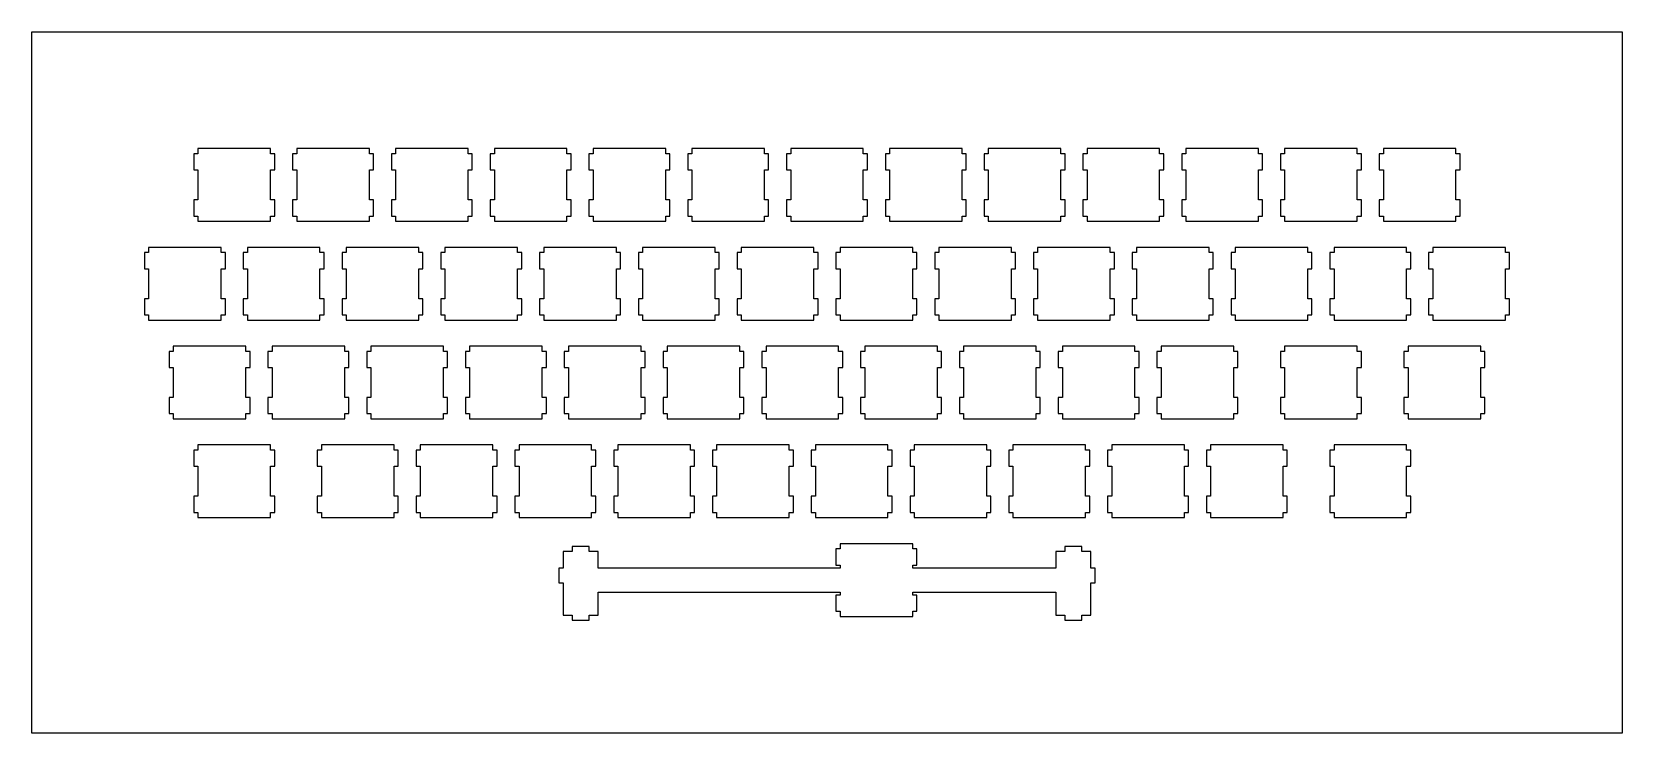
# Model space of a CAD drawing. Extents: x 0 to 307, y 0 to 135.
import ezdxf

# ---------------------------------------------------------------- set-up
doc = ezdxf.new("R2010")
doc.units = 0
doc.layers.get('0').update_dxf_attribs({"linetype": 'CONTINUOUS'})

msp = doc.modelspace()

# ---------------------------------------------------------------- linework, layer by layer
at = {"color": 0}
for p, q in [((0.0951, 135.371), (306.795, 135.371)), ((0.0951, 0.1226), (0.0951, 135.371)), ((306.795, 135.371), (306.795, 0.1226)), ((32.1441, 111.847), (31.3449, 111.847)), ((31.3449, 111.847), (31.3449, 108.747)), ((32.1441, 112.848), (32.1441, 111.847)), ((46.1451, 112.848), (32.1441, 112.848)), ((46.1451, 111.847), (46.1451, 112.848)), ((46.9427, 111.847), (46.1451, 111.847)), ((46.9427, 108.747), (46.9427, 111.847)), ((51.1941, 111.847), (50.395, 111.847)), ((50.395, 111.847), (50.395, 108.747)), ((51.1941, 112.848), (51.1941, 111.847)), ((65.1951, 112.848), (51.1941, 112.848)), ((65.1951, 111.847), (65.1951, 112.848)), ((65.9927, 111.847), (65.1951, 111.847)), ((65.9927, 108.747), (65.9927, 111.847)), ((70.2441, 111.847), (69.445, 111.847)), ((69.445, 111.847), (69.445, 108.747)), ((70.2441, 112.848), (70.2441, 111.847)), ((84.2437, 112.848), (70.2441, 112.848)), ((84.2437, 111.847), (84.2437, 112.848)), ((85.0427, 111.847), (84.2437, 111.847)), ((85.0427, 108.747), (85.0427, 111.847)), ((89.2941, 111.847), (88.4936, 111.847)), ((88.4936, 111.847), (88.4936, 108.747)), ((89.2941, 112.848), (89.2941, 111.847)), ((103.294, 112.848), (89.2941, 112.848)), ((103.294, 111.847), (103.294, 112.848)), ((104.093, 111.847), (103.294, 111.847)), ((104.093, 108.747), (104.093, 111.847)), ((108.344, 111.847), (107.544, 111.847)), ((107.544, 111.847), (107.544, 108.747)), ((108.344, 112.848), (108.344, 111.847)), ((122.344, 112.848), (108.344, 112.848)), ((122.344, 111.847), (122.344, 112.848)), ((123.143, 111.847), (122.344, 111.847)), ((123.143, 108.747), (123.143, 111.847)), ((127.394, 111.847), (126.594, 111.847)), ((126.594, 111.847), (126.594, 108.747)), ((127.394, 112.848), (127.394, 111.847)), ((141.394, 112.848), (127.394, 112.848)), ((141.394, 111.847), (141.394, 112.848)), ((142.194, 111.847), (141.394, 111.847)), ((142.194, 108.747), (142.194, 111.847)), ((146.444, 111.847), (145.644, 111.847)), ((145.644, 111.847), (145.644, 108.747)), ((146.444, 112.848), (146.444, 111.847)), ((160.445, 112.848), (146.444, 112.848)), ((160.445, 111.847), (160.445, 112.848)), ((161.244, 111.847), (160.445, 111.847)), ((161.244, 108.747), (161.244, 111.847)), ((165.494, 111.847), (164.695, 111.847)), ((164.695, 111.847), (164.695, 108.747)), ((165.494, 112.848), (165.494, 111.847)), ((179.495, 112.848), (165.494, 112.848)), ((179.495, 111.847), (179.495, 112.848)), ((180.294, 111.847), (179.495, 111.847)), ((180.294, 108.747), (180.294, 111.847)), ((184.544, 111.847), (183.745, 111.847)), ((183.745, 111.847), (183.745, 108.747)), ((184.544, 112.848), (184.544, 111.847)), ((198.545, 112.848), (184.544, 112.848)), ((198.545, 111.847), (198.545, 112.848)), ((199.344, 111.847), (198.545, 111.847)), ((199.344, 108.747), (199.344, 111.847)), ((203.594, 111.847), (202.795, 111.847)), ((202.795, 111.847), (202.795, 108.747)), ((203.594, 112.848), (203.594, 111.847)), ((217.595, 112.848), (203.594, 112.848)), ((217.595, 111.847), (217.595, 112.848)), ((218.394, 111.847), (217.595, 111.847)), ((218.394, 108.747), (218.394, 111.847)), ((222.644, 111.847), (221.845, 111.847)), ((221.845, 111.847), (221.845, 108.747)), ((222.644, 112.848), (222.644, 111.847)), ((236.645, 112.848), (222.644, 112.848)), ((236.645, 111.847), (236.645, 112.848)), ((237.444, 111.847), (236.645, 111.847)), ((237.444, 108.747), (237.444, 111.847)), ((241.694, 111.847), (240.895, 111.847)), ((240.895, 111.847), (240.895, 108.747)), ((241.694, 112.848), (241.694, 111.847)), ((255.695, 112.848), (241.694, 112.848)), ((255.695, 111.847), (255.695, 112.848)), ((256.493, 111.847), (255.695, 111.847)), ((256.493, 108.747), (256.493, 111.847)), ((260.744, 111.847), (259.945, 111.847)), ((259.945, 111.847), (259.945, 108.747)), ((260.744, 112.848), (260.744, 111.847)), ((274.745, 112.848), (260.744, 112.848)), ((274.745, 111.847), (274.745, 112.848)), ((275.544, 111.847), (274.745, 111.847)), ((275.544, 108.747), (275.544, 111.847)), ((31.3449, 108.747), (32.1441, 108.747)), ((32.1441, 108.747), (32.1441, 102.948)), ((46.1451, 102.948), (46.1451, 108.747)), ((46.1451, 108.747), (46.9427, 108.747)), ((50.395, 108.747), (51.1941, 108.747)), ((51.1941, 108.747), (51.1941, 102.948)), ((65.1951, 102.948), (65.1951, 108.747)), ((65.1951, 108.747), (65.9927, 108.747)), ((69.445, 108.747), (70.2441, 108.747)), ((70.2441, 108.747), (70.2441, 102.948)), ((84.2437, 102.948), (84.2437, 108.747)), ((84.2437, 108.747), (85.0427, 108.747)), ((88.4936, 108.747), (89.2941, 108.747)), ((89.2941, 108.747), (89.2941, 102.948)), ((103.294, 102.948), (103.294, 108.747)), ((103.294, 108.747), (104.093, 108.747)), ((107.544, 108.747), (108.344, 108.747)), ((108.344, 108.747), (108.344, 102.948)), ((122.344, 102.948), (122.344, 108.747)), ((122.344, 108.747), (123.143, 108.747)), ((126.594, 108.747), (127.394, 108.747)), ((127.394, 108.747), (127.394, 102.948)), ((141.394, 102.948), (141.394, 108.747)), ((141.394, 108.747), (142.194, 108.747)), ((145.644, 108.747), (146.444, 108.747)), ((146.444, 108.747), (146.444, 102.948)), ((160.445, 102.948), (160.445, 108.747)), ((160.445, 108.747), (161.244, 108.747)), ((164.695, 108.747), (165.494, 108.747)), ((165.494, 108.747), (165.494, 102.948)), ((179.495, 102.948), (179.495, 108.747)), ((179.495, 108.747), (180.294, 108.747)), ((183.745, 108.747), (184.544, 108.747)), ((184.544, 108.747), (184.544, 102.948)), ((198.545, 102.948), (198.545, 108.747)), ((198.545, 108.747), (199.344, 108.747)), ((202.795, 108.747), (203.594, 108.747)), ((203.594, 108.747), (203.594, 102.948)), ((217.595, 102.948), (217.595, 108.747)), ((217.595, 108.747), (218.394, 108.747)), ((221.845, 108.747), (222.644, 108.747)), ((222.644, 108.747), (222.644, 102.948)), ((236.645, 102.948), (236.645, 108.747)), ((236.645, 108.747), (237.444, 108.747)), ((240.895, 108.747), (241.694, 108.747)), ((241.694, 108.747), (241.694, 102.948)), ((255.695, 102.948), (255.695, 108.747)), ((255.695, 108.747), (256.493, 108.747)), ((259.945, 108.747), (260.744, 108.747)), ((260.744, 108.747), (260.744, 102.948)), ((274.745, 102.948), (274.745, 108.747)), ((274.745, 108.747), (275.544, 108.747)), ((32.1441, 102.948), (31.3449, 102.948)), ((31.3449, 102.948), (31.3449, 99.847)), ((46.9427, 102.948), (46.1451, 102.948)), ((46.9427, 99.847), (46.9427, 102.948)), ((51.1941, 102.948), (50.395, 102.948)), ((50.395, 102.948), (50.395, 99.847)), ((65.9927, 102.948), (65.1951, 102.948)), ((65.9927, 99.847), (65.9927, 102.948)), ((70.2441, 102.948), (69.445, 102.948)), ((69.445, 102.948), (69.445, 99.847)), ((85.0427, 102.948), (84.2437, 102.948)), ((85.0427, 99.847), (85.0427, 102.948)), ((89.2941, 102.948), (88.4936, 102.948)), ((88.4936, 102.948), (88.4936, 99.847)), ((104.093, 102.948), (103.294, 102.948)), ((104.093, 99.847), (104.093, 102.948)), ((108.344, 102.948), (107.544, 102.948)), ((107.544, 102.948), (107.544, 99.847)), ((123.143, 102.948), (122.344, 102.948)), ((123.143, 99.847), (123.143, 102.948)), ((127.394, 102.948), (126.594, 102.948)), ((126.594, 102.948), (126.594, 99.847)), ((142.194, 102.948), (141.394, 102.948)), ((142.194, 99.847), (142.194, 102.948)), ((146.444, 102.948), (145.644, 102.948)), ((145.644, 102.948), (145.644, 99.847)), ((161.244, 102.948), (160.445, 102.948)), ((161.244, 99.847), (161.244, 102.948)), ((165.494, 102.948), (164.695, 102.948)), ((164.695, 102.948), (164.695, 99.847)), ((180.294, 102.948), (179.495, 102.948)), ((180.294, 99.847), (180.294, 102.948)), ((184.544, 102.948), (183.745, 102.948)), ((183.745, 102.948), (183.745, 99.847)), ((199.344, 102.948), (198.545, 102.948)), ((199.344, 99.847), (199.344, 102.948)), ((203.594, 102.948), (202.795, 102.948)), ((202.795, 102.948), (202.795, 99.847)), ((218.394, 102.948), (217.595, 102.948)), ((218.394, 99.847), (218.394, 102.948)), ((222.644, 102.948), (221.845, 102.948)), ((221.845, 102.948), (221.845, 99.847)), ((237.444, 102.948), (236.645, 102.948)), ((237.444, 99.847), (237.444, 102.948)), ((241.694, 102.948), (240.895, 102.948)), ((240.895, 102.948), (240.895, 99.847)), ((256.493, 102.948), (255.695, 102.948)), ((256.493, 99.847), (256.493, 102.948)), ((260.744, 102.948), (259.945, 102.948)), ((259.945, 102.948), (259.945, 99.847)), ((275.544, 102.948), (274.745, 102.948)), ((275.544, 99.847), (275.544, 102.948)), ((31.3449, 99.847), (32.1441, 99.847)), ((32.1441, 99.847), (32.1441, 98.8466)), ((32.1441, 98.8466), (46.1451, 98.8466)), ((46.1451, 98.8466), (46.1451, 99.847)), ((46.1451, 99.847), (46.9427, 99.847)), ((50.395, 99.847), (51.1941, 99.847)), ((51.1941, 99.847), (51.1941, 98.8466)), ((51.1941, 98.8466), (65.1951, 98.8466)), ((65.1951, 98.8466), (65.1951, 99.847)), ((65.1951, 99.847), (65.9927, 99.847)), ((69.445, 99.847), (70.2441, 99.847)), ((70.2441, 99.847), (70.2441, 98.8466)), ((70.2441, 98.8466), (84.2437, 98.8466)), ((84.2437, 98.8466), (84.2437, 99.847)), ((84.2437, 99.847), (85.0427, 99.847)), ((88.4936, 99.847), (89.2941, 99.847)), ((89.2941, 99.847), (89.2941, 98.8466)), ((89.2941, 98.8466), (103.294, 98.8466)), ((103.294, 98.8466), (103.294, 99.847)), ((103.294, 99.847), (104.093, 99.847)), ((107.544, 99.847), (108.344, 99.847)), ((108.344, 99.847), (108.344, 98.8466)), ((108.344, 98.8466), (122.344, 98.8466)), ((122.344, 98.8466), (122.344, 99.847)), ((122.344, 99.847), (123.143, 99.847)), ((126.594, 99.847), (127.394, 99.847)), ((127.394, 99.847), (127.394, 98.8466)), ((127.394, 98.8466), (141.394, 98.8466)), ((141.394, 98.8466), (141.394, 99.847)), ((141.394, 99.847), (142.194, 99.847)), ((145.644, 99.847), (146.444, 99.847)), ((146.444, 99.847), (146.444, 98.8466)), ((146.444, 98.8466), (160.445, 98.8466)), ((160.445, 98.8466), (160.445, 99.847)), ((160.445, 99.847), (161.244, 99.847)), ((164.695, 99.847), (165.494, 99.847)), ((165.494, 99.847), (165.494, 98.8466)), ((165.494, 98.8466), (179.495, 98.8466)), ((179.495, 98.8466), (179.495, 99.847)), ((179.495, 99.847), (180.294, 99.847)), ((183.745, 99.847), (184.544, 99.847)), ((184.544, 99.847), (184.544, 98.8466)), ((184.544, 98.8466), (198.545, 98.8466)), ((198.545, 98.8466), (198.545, 99.847)), ((198.545, 99.847), (199.344, 99.847)), ((202.795, 99.847), (203.594, 99.847)), ((203.594, 99.847), (203.594, 98.8466)), ((203.594, 98.8466), (217.595, 98.8466)), ((217.595, 98.8466), (217.595, 99.847)), ((217.595, 99.847), (218.394, 99.847)), ((221.845, 99.847), (222.644, 99.847)), ((222.644, 99.847), (222.644, 98.8466)), ((222.644, 98.8466), (236.645, 98.8466)), ((236.645, 98.8466), (236.645, 99.847)), ((236.645, 99.847), (237.444, 99.847)), ((240.895, 99.847), (241.694, 99.847)), ((241.694, 99.847), (241.694, 98.8466)), ((241.694, 98.8466), (255.695, 98.8466)), ((255.695, 98.8466), (255.695, 99.847)), ((255.695, 99.847), (256.493, 99.847)), ((259.945, 99.847), (260.744, 99.847)), ((260.744, 99.847), (260.744, 98.8466)), ((260.744, 98.8466), (274.745, 98.8466)), ((274.745, 98.8466), (274.745, 99.847)), ((274.745, 99.847), (275.544, 99.847)), ((22.6191, 92.7971), (21.8185, 92.7971)), ((21.8185, 92.7971), (21.8185, 89.6966)), ((22.6191, 93.7976), (22.6191, 92.7971)), ((36.6201, 93.7976), (22.6191, 93.7976)), ((36.6201, 92.7971), (36.6201, 93.7976)), ((37.4177, 92.7971), (36.6201, 92.7971)), ((37.4177, 89.6966), (37.4177, 92.7971)), ((41.6691, 92.7971), (40.87, 92.7971)), ((40.87, 92.7971), (40.87, 89.6966)), ((41.6691, 93.7976), (41.6691, 92.7971)), ((55.6701, 93.7976), (41.6691, 93.7976)), ((55.6701, 92.7971), (55.6701, 93.7976)), ((56.4691, 92.7971), (55.6701, 92.7971)), ((56.4691, 89.6966), (56.4691, 92.7971)), ((60.7191, 92.7971), (59.92, 92.7971)), ((59.92, 92.7971), (59.92, 89.6966)), ((60.7191, 93.7976), (60.7191, 92.7971)), ((74.7201, 93.7976), (60.7191, 93.7976)), ((74.7201, 92.7971), (74.7201, 93.7976)), ((75.5191, 92.7971), (74.7201, 92.7971)), ((75.5191, 89.6966), (75.5191, 92.7971)), ((79.7691, 92.7971), (78.97, 92.7971)), ((78.97, 92.7971), (78.97, 89.6966)), ((79.7691, 93.7976), (79.7691, 92.7971)), ((93.7701, 93.7976), (79.7691, 93.7976)), ((93.7701, 92.7971), (93.7701, 93.7976)), ((94.5691, 92.7971), (93.7701, 92.7971)), ((94.5691, 89.6966), (94.5691, 92.7971)), ((98.8191, 92.7971), (98.02, 92.7971)), ((98.02, 92.7971), (98.02, 89.6966)), ((98.8191, 93.7976), (98.8191, 92.7971)), ((112.82, 93.7976), (98.8191, 93.7976)), ((112.82, 92.7971), (112.82, 93.7976)), ((113.618, 92.7971), (112.82, 92.7971)), ((113.618, 89.6966), (113.618, 92.7971)), ((117.869, 92.7971), (117.07, 92.7971)), ((117.07, 92.7971), (117.07, 89.6966)), ((117.869, 93.7976), (117.869, 92.7971)), ((131.87, 93.7976), (117.869, 93.7976)), ((131.87, 92.7971), (131.87, 93.7976)), ((132.669, 92.7971), (131.87, 92.7971)), ((132.669, 89.6966), (132.669, 92.7971)), ((136.919, 92.7971), (136.12, 92.7971)), ((136.12, 92.7971), (136.12, 89.6966)), ((136.919, 93.7976), (136.919, 92.7971)), ((150.92, 93.7976), (136.919, 93.7976)), ((150.92, 92.7971), (150.92, 93.7976)), ((151.719, 92.7971), (150.92, 92.7971)), ((151.719, 89.6966), (151.719, 92.7971)), ((155.969, 92.7971), (155.17, 92.7971)), ((155.17, 92.7971), (155.17, 89.6966)), ((155.969, 93.7976), (155.969, 92.7971)), ((169.97, 93.7976), (155.969, 93.7976)), ((169.97, 92.7971), (169.97, 93.7976)), ((170.769, 92.7971), (169.97, 92.7971)), ((170.769, 89.6966), (170.769, 92.7971)), ((175.019, 92.7971), (174.22, 92.7971)), ((174.22, 92.7971), (174.22, 89.6966)), ((175.019, 93.7976), (175.019, 92.7971)), ((189.02, 93.7976), (175.019, 93.7976)), ((189.02, 92.7971), (189.02, 93.7976)), ((189.819, 92.7971), (189.02, 92.7971)), ((189.819, 89.6966), (189.819, 92.7971)), ((194.069, 92.7971), (193.27, 92.7971)), ((193.27, 92.7971), (193.27, 89.6966)), ((194.069, 93.7976), (194.069, 92.7971)), ((208.07, 93.7976), (194.069, 93.7976)), ((208.07, 92.7971), (208.07, 93.7976)), ((208.869, 92.7971), (208.07, 92.7971)), ((208.869, 89.6966), (208.869, 92.7971)), ((213.119, 92.7971), (212.32, 92.7971)), ((212.32, 92.7971), (212.32, 89.6966)), ((213.119, 93.7976), (213.119, 92.7971)), ((227.12, 93.7976), (213.119, 93.7976)), ((227.12, 92.7971), (227.12, 93.7976)), ((227.919, 92.7971), (227.12, 92.7971)), ((227.919, 89.6966), (227.919, 92.7971)), ((232.169, 92.7971), (231.37, 92.7971)), ((231.37, 92.7971), (231.37, 89.6966)), ((232.169, 93.7976), (232.169, 92.7971)), ((246.17, 93.7976), (232.169, 93.7976)), ((246.17, 92.7971), (246.17, 93.7976)), ((246.969, 92.7971), (246.17, 92.7971)), ((246.969, 89.6966), (246.969, 92.7971)), ((251.219, 92.7971), (250.42, 92.7971)), ((250.42, 92.7971), (250.42, 89.6966)), ((251.219, 93.7976), (251.219, 92.7971)), ((265.22, 93.7976), (251.219, 93.7976)), ((265.22, 92.7971), (265.22, 93.7976)), ((266.019, 92.7971), (265.22, 92.7971)), ((266.019, 89.6966), (266.019, 92.7971)), ((270.269, 92.7971), (269.47, 92.7971)), ((269.47, 92.7971), (269.47, 89.6966)), ((270.269, 93.7976), (270.269, 92.7971)), ((284.27, 93.7976), (270.269, 93.7976)), ((284.27, 92.7971), (284.27, 93.7976)), ((285.069, 92.7971), (284.27, 92.7971)), ((285.069, 89.6966), (285.069, 92.7971)), ((21.8185, 89.6966), (22.6191, 89.6966)), ((22.6191, 89.6966), (22.6191, 83.8976)), ((36.6201, 83.8976), (36.6201, 89.6966)), ((36.6201, 89.6966), (37.4177, 89.6966)), ((40.87, 89.6966), (41.6691, 89.6966)), ((41.6691, 89.6966), (41.6691, 83.8976)), ((55.6701, 83.8976), (55.6701, 89.6966)), ((55.6701, 89.6966), (56.4691, 89.6966)), ((59.92, 89.6966), (60.7191, 89.6966)), ((60.7191, 89.6966), (60.7191, 83.8976)), ((74.7201, 83.8976), (74.7201, 89.6966)), ((74.7201, 89.6966), (75.5191, 89.6966)), ((78.97, 89.6966), (79.7691, 89.6966)), ((79.7691, 89.6966), (79.7691, 83.8976)), ((93.7701, 83.8976), (93.7701, 89.6966)), ((93.7701, 89.6966), (94.5691, 89.6966)), ((98.02, 89.6966), (98.8191, 89.6966)), ((98.8191, 89.6966), (98.8191, 83.8976)), ((112.82, 83.8976), (112.82, 89.6966)), ((112.82, 89.6966), (113.618, 89.6966)), ((117.07, 89.6966), (117.869, 89.6966)), ((117.869, 89.6966), (117.869, 83.8976)), ((131.87, 83.8976), (131.87, 89.6966)), ((131.87, 89.6966), (132.669, 89.6966)), ((136.12, 89.6966), (136.919, 89.6966)), ((136.919, 89.6966), (136.919, 83.8976)), ((150.92, 83.8976), (150.92, 89.6966)), ((150.92, 89.6966), (151.719, 89.6966)), ((155.17, 89.6966), (155.969, 89.6966)), ((155.969, 89.6966), (155.969, 83.8976)), ((169.97, 83.8976), (169.97, 89.6966)), ((169.97, 89.6966), (170.769, 89.6966)), ((174.22, 89.6966), (175.019, 89.6966)), ((175.019, 89.6966), (175.019, 83.8976)), ((189.02, 83.8976), (189.02, 89.6966)), ((189.02, 89.6966), (189.819, 89.6966)), ((193.27, 89.6966), (194.069, 89.6966)), ((194.069, 89.6966), (194.069, 83.8976)), ((208.07, 83.8976), (208.07, 89.6966)), ((208.07, 89.6966), (208.869, 89.6966)), ((212.32, 89.6966), (213.119, 89.6966)), ((213.119, 89.6966), (213.119, 83.8976)), ((227.12, 83.8976), (227.12, 89.6966)), ((227.12, 89.6966), (227.919, 89.6966)), ((231.37, 89.6966), (232.169, 89.6966)), ((232.169, 89.6966), (232.169, 83.8976)), ((246.17, 83.8976), (246.17, 89.6966)), ((246.17, 89.6966), (246.969, 89.6966)), ((250.42, 89.6966), (251.219, 89.6966)), ((251.219, 89.6966), (251.219, 83.8976)), ((265.22, 83.8976), (265.22, 89.6966)), ((265.22, 89.6966), (266.019, 89.6966)), ((269.47, 89.6966), (270.269, 89.6966)), ((270.269, 89.6966), (270.269, 83.8976)), ((284.27, 83.8976), (284.27, 89.6966)), ((284.27, 89.6966), (285.069, 89.6966)), ((22.6191, 83.8976), (21.8185, 83.8976)), ((21.8185, 83.8976), (21.8185, 80.797)), ((37.4177, 83.8976), (36.6201, 83.8976)), ((37.4177, 80.797), (37.4177, 83.8976)), ((41.6691, 83.8976), (40.87, 83.8976)), ((40.87, 83.8976), (40.87, 80.797)), ((56.4691, 83.8976), (55.6701, 83.8976)), ((56.4691, 80.797), (56.4691, 83.8976)), ((60.7191, 83.8976), (59.92, 83.8976)), ((59.92, 83.8976), (59.92, 80.797)), ((75.5191, 83.8976), (74.7201, 83.8976)), ((75.5191, 80.797), (75.5191, 83.8976)), ((79.7691, 83.8976), (78.97, 83.8976)), ((78.97, 83.8976), (78.97, 80.797)), ((94.5691, 83.8976), (93.7701, 83.8976)), ((94.5691, 80.797), (94.5691, 83.8976)), ((98.8191, 83.8976), (98.02, 83.8976)), ((98.02, 83.8976), (98.02, 80.797)), ((113.618, 83.8976), (112.82, 83.8976)), ((113.618, 80.797), (113.618, 83.8976)), ((117.869, 83.8976), (117.07, 83.8976)), ((117.07, 83.8976), (117.07, 80.797)), ((132.669, 83.8976), (131.87, 83.8976)), ((132.669, 80.797), (132.669, 83.8976)), ((136.919, 83.8976), (136.12, 83.8976)), ((136.12, 83.8976), (136.12, 80.797)), ((151.719, 83.8976), (150.92, 83.8976)), ((151.719, 80.797), (151.719, 83.8976)), ((155.969, 83.8976), (155.17, 83.8976)), ((155.17, 83.8976), (155.17, 80.797)), ((170.769, 83.8976), (169.97, 83.8976)), ((170.769, 80.797), (170.769, 83.8976)), ((175.019, 83.8976), (174.22, 83.8976)), ((174.22, 83.8976), (174.22, 80.797)), ((189.819, 83.8976), (189.02, 83.8976)), ((189.819, 80.797), (189.819, 83.8976)), ((194.069, 83.8976), (193.27, 83.8976)), ((193.27, 83.8976), (193.27, 80.797)), ((208.869, 83.8976), (208.07, 83.8976)), ((208.869, 80.797), (208.869, 83.8976)), ((213.119, 83.8976), (212.32, 83.8976)), ((212.32, 83.8976), (212.32, 80.797)), ((227.919, 83.8976), (227.12, 83.8976)), ((227.919, 80.797), (227.919, 83.8976)), ((232.169, 83.8976), (231.37, 83.8976)), ((231.37, 83.8976), (231.37, 80.797)), ((246.969, 83.8976), (246.17, 83.8976)), ((246.969, 80.797), (246.969, 83.8976)), ((251.219, 83.8976), (250.42, 83.8976)), ((250.42, 83.8976), (250.42, 80.797)), ((266.019, 83.8976), (265.22, 83.8976)), ((266.019, 80.797), (266.019, 83.8976)), ((270.269, 83.8976), (269.47, 83.8976)), ((269.47, 83.8976), (269.47, 80.797)), ((285.069, 83.8976), (284.27, 83.8976)), ((285.069, 80.797), (285.069, 83.8976)), ((21.8185, 80.797), (22.6191, 80.797)), ((22.6191, 80.797), (22.6191, 79.7966)), ((22.6191, 79.7966), (36.6201, 79.7966)), ((36.6201, 79.7966), (36.6201, 80.797)), ((36.6201, 80.797), (37.4177, 80.797)), ((40.87, 80.797), (41.6691, 80.797)), ((41.6691, 80.797), (41.6691, 79.7966)), ((41.6691, 79.7966), (55.6701, 79.7966)), ((55.6701, 79.7966), (55.6701, 80.797)), ((55.6701, 80.797), (56.4691, 80.797)), ((59.92, 80.797), (60.7191, 80.797)), ((60.7191, 80.797), (60.7191, 79.7966)), ((60.7191, 79.7966), (74.7201, 79.7966)), ((74.7201, 79.7966), (74.7201, 80.797)), ((74.7201, 80.797), (75.5191, 80.797)), ((78.97, 80.797), (79.7691, 80.797)), ((79.7691, 80.797), (79.7691, 79.7966)), ((79.7691, 79.7966), (93.7701, 79.7966)), ((93.7701, 79.7966), (93.7701, 80.797)), ((93.7701, 80.797), (94.5691, 80.797)), ((98.02, 80.797), (98.8191, 80.797)), ((98.8191, 80.797), (98.8191, 79.7966)), ((98.8191, 79.7966), (112.82, 79.7966)), ((112.82, 79.7966), (112.82, 80.797)), ((112.82, 80.797), (113.618, 80.797)), ((117.07, 80.797), (117.869, 80.797)), ((117.869, 80.797), (117.869, 79.7966)), ((117.869, 79.7966), (131.87, 79.7966)), ((131.87, 79.7966), (131.87, 80.797)), ((131.87, 80.797), (132.669, 80.797)), ((136.12, 80.797), (136.919, 80.797)), ((136.919, 80.797), (136.919, 79.7966)), ((136.919, 79.7966), (150.92, 79.7966)), ((150.92, 79.7966), (150.92, 80.797)), ((150.92, 80.797), (151.719, 80.797)), ((155.17, 80.797), (155.969, 80.797)), ((155.969, 80.797), (155.969, 79.7966)), ((155.969, 79.7966), (169.97, 79.7966)), ((169.97, 79.7966), (169.97, 80.797)), ((169.97, 80.797), (170.769, 80.797)), ((174.22, 80.797), (175.019, 80.797)), ((175.019, 80.797), (175.019, 79.7966)), ((175.019, 79.7966), (189.02, 79.7966)), ((189.02, 79.7966), (189.02, 80.797)), ((189.02, 80.797), (189.819, 80.797)), ((193.27, 80.797), (194.069, 80.797)), ((194.069, 80.797), (194.069, 79.7966)), ((194.069, 79.7966), (208.07, 79.7966)), ((208.07, 79.7966), (208.07, 80.797)), ((208.07, 80.797), (208.869, 80.797)), ((212.32, 80.797), (213.119, 80.797)), ((213.119, 80.797), (213.119, 79.7966)), ((213.119, 79.7966), (227.12, 79.7966)), ((227.12, 79.7966), (227.12, 80.797)), ((227.12, 80.797), (227.919, 80.797)), ((231.37, 80.797), (232.169, 80.797)), ((232.169, 80.797), (232.169, 79.7966)), ((232.169, 79.7966), (246.17, 79.7966)), ((246.17, 79.7966), (246.17, 80.797)), ((246.17, 80.797), (246.969, 80.797)), ((250.42, 80.797), (251.219, 80.797)), ((251.219, 80.797), (251.219, 79.7966)), ((251.219, 79.7966), (265.22, 79.7966)), ((265.22, 79.7966), (265.22, 80.797)), ((265.22, 80.797), (266.019, 80.797)), ((269.47, 80.797), (270.269, 80.797)), ((270.269, 80.797), (270.269, 79.7966)), ((270.269, 79.7966), (284.27, 79.7966)), ((284.27, 79.7966), (284.27, 80.797)), ((284.27, 80.797), (285.069, 80.797)), ((27.3816, 73.7471), (26.581, 73.7471)), ((26.581, 73.7471), (26.581, 70.6466)), ((27.3816, 74.7476), (27.3816, 73.7471)), ((41.3812, 74.7476), (27.3816, 74.7476)), ((41.3812, 73.7471), (41.3812, 74.7476)), ((42.1816, 73.7471), (41.3812, 73.7471)), ((42.1816, 70.6466), (42.1816, 73.7471)), ((46.4316, 73.7471), (45.6311, 73.7471)), ((45.6311, 73.7471), (45.6311, 70.6466)), ((46.4316, 74.7476), (46.4316, 73.7471)), ((60.4312, 74.7476), (46.4316, 74.7476)), ((60.4312, 73.7471), (60.4312, 74.7476)), ((61.2316, 73.7471), (60.4312, 73.7471)), ((61.2316, 70.6466), (61.2316, 73.7471)), ((65.4816, 73.7471), (64.6811, 73.7471)), ((64.6811, 73.7471), (64.6811, 70.6466)), ((65.4816, 74.7476), (65.4816, 73.7471)), ((79.4812, 74.7476), (65.4816, 74.7476)), ((79.4812, 73.7471), (79.4812, 74.7476)), ((80.2816, 73.7471), (79.4812, 73.7471)), ((80.2816, 70.6466), (80.2816, 73.7471)), ((84.5316, 73.7471), (83.7311, 73.7471)), ((83.7311, 73.7471), (83.7311, 70.6466)), ((84.5316, 74.7476), (84.5316, 73.7471)), ((98.5312, 74.7476), (84.5316, 74.7476)), ((98.5312, 73.7471), (98.5312, 74.7476)), ((99.3316, 73.7471), (98.5312, 73.7471)), ((99.3316, 70.6466), (99.3316, 73.7471)), ((103.582, 73.7471), (102.781, 73.7471)), ((102.781, 73.7471), (102.781, 70.6466)), ((103.582, 74.7476), (103.582, 73.7471)), ((117.581, 74.7476), (103.582, 74.7476)), ((117.581, 73.7471), (117.581, 74.7476)), ((118.382, 73.7471), (117.581, 73.7471)), ((118.382, 70.6466), (118.382, 73.7471)), ((122.632, 73.7471), (121.831, 73.7471)), ((121.831, 73.7471), (121.831, 70.6466)), ((122.632, 74.7476), (122.632, 73.7471)), ((136.631, 74.7476), (122.632, 74.7476)), ((136.631, 73.7471), (136.631, 74.7476)), ((137.432, 73.7471), (136.631, 73.7471)), ((137.432, 70.6466), (137.432, 73.7471)), ((141.682, 73.7471), (140.881, 73.7471)), ((140.881, 73.7471), (140.881, 70.6466)), ((141.682, 74.7476), (141.682, 73.7471)), ((155.681, 74.7476), (141.682, 74.7476)), ((155.681, 73.7471), (155.681, 74.7476)), ((156.482, 73.7471), (155.681, 73.7471)), ((156.482, 70.6466), (156.482, 73.7471)), ((160.732, 73.7471), (159.931, 73.7471)), ((159.931, 73.7471), (159.931, 70.6466)), ((160.732, 74.7476), (160.732, 73.7471)), ((174.731, 74.7476), (160.732, 74.7476)), ((174.731, 73.7471), (174.731, 74.7476)), ((175.532, 73.7471), (174.731, 73.7471)), ((175.532, 70.6466), (175.532, 73.7471)), ((179.782, 73.7471), (178.981, 73.7471)), ((178.981, 73.7471), (178.981, 70.6466)), ((179.782, 74.7476), (179.782, 73.7471)), ((193.781, 74.7476), (179.782, 74.7476)), ((193.781, 73.7471), (193.781, 74.7476)), ((194.582, 73.7471), (193.781, 73.7471)), ((194.582, 70.6466), (194.582, 73.7471)), ((198.832, 73.7471), (198.031, 73.7471)), ((198.031, 73.7471), (198.031, 70.6466)), ((198.832, 74.7476), (198.832, 73.7471)), ((212.831, 74.7476), (198.832, 74.7476)), ((212.831, 73.7471), (212.831, 74.7476)), ((213.632, 73.7471), (212.831, 73.7471)), ((213.632, 70.6466), (213.632, 73.7471)), ((217.882, 73.7471), (217.081, 73.7471)), ((217.081, 73.7471), (217.081, 70.6466)), ((217.882, 74.7476), (217.882, 73.7471)), ((231.881, 74.7476), (217.882, 74.7476)), ((231.881, 73.7471), (231.881, 74.7476)), ((232.682, 73.7471), (231.881, 73.7471)), ((232.682, 70.6466), (232.682, 73.7471)), ((241.694, 73.7471), (240.895, 73.7471)), ((240.895, 73.7471), (240.895, 70.6466)), ((241.694, 74.7476), (241.694, 73.7471)), ((255.695, 74.7476), (241.694, 74.7476)), ((255.695, 73.7471), (255.695, 74.7476)), ((256.493, 73.7471), (255.695, 73.7471)), ((256.493, 70.6466), (256.493, 73.7471)), ((265.507, 73.7471), (264.706, 73.7471)), ((264.706, 73.7471), (264.706, 70.6466)), ((265.507, 74.7476), (265.507, 73.7471)), ((279.506, 74.7476), (265.507, 74.7476)), ((279.506, 73.7471), (279.506, 74.7476)), ((280.307, 73.7471), (279.506, 73.7471)), ((280.307, 70.6466), (280.307, 73.7471)), ((26.581, 70.6466), (27.3816, 70.6466)), ((27.3816, 70.6466), (27.3816, 64.8476)), ((41.3812, 64.8476), (41.3812, 70.6466)), ((41.3812, 70.6466), (42.1816, 70.6466)), ((45.6311, 70.6466), (46.4316, 70.6466)), ((46.4316, 70.6466), (46.4316, 64.8476)), ((60.4312, 64.8476), (60.4312, 70.6466)), ((60.4312, 70.6466), (61.2316, 70.6466)), ((64.6811, 70.6466), (65.4816, 70.6466)), ((65.4816, 70.6466), (65.4816, 64.8476)), ((79.4812, 64.8476), (79.4812, 70.6466)), ((79.4812, 70.6466), (80.2816, 70.6466)), ((83.7311, 70.6466), (84.5316, 70.6466)), ((84.5316, 70.6466), (84.5316, 64.8476)), ((98.5312, 64.8476), (98.5312, 70.6466)), ((98.5312, 70.6466), (99.3316, 70.6466)), ((102.781, 70.6466), (103.582, 70.6466)), ((103.582, 70.6466), (103.582, 64.8476)), ((117.581, 64.8476), (117.581, 70.6466)), ((117.581, 70.6466), (118.382, 70.6466)), ((121.831, 70.6466), (122.632, 70.6466)), ((122.632, 70.6466), (122.632, 64.8476)), ((136.631, 64.8476), (136.631, 70.6466)), ((136.631, 70.6466), (137.432, 70.6466)), ((140.881, 70.6466), (141.682, 70.6466)), ((141.682, 70.6466), (141.682, 64.8476)), ((155.681, 64.8476), (155.681, 70.6466)), ((155.681, 70.6466), (156.482, 70.6466)), ((159.931, 70.6466), (160.732, 70.6466)), ((160.732, 70.6466), (160.732, 64.8476)), ((174.731, 64.8476), (174.731, 70.6466)), ((174.731, 70.6466), (175.532, 70.6466)), ((178.981, 70.6466), (179.782, 70.6466)), ((179.782, 70.6466), (179.782, 64.8476)), ((193.781, 64.8476), (193.781, 70.6466)), ((193.781, 70.6466), (194.582, 70.6466)), ((198.031, 70.6466), (198.832, 70.6466)), ((198.832, 70.6466), (198.832, 64.8476)), ((212.831, 64.8476), (212.831, 70.6466)), ((212.831, 70.6466), (213.632, 70.6466)), ((217.081, 70.6466), (217.882, 70.6466)), ((217.882, 70.6466), (217.882, 64.8476)), ((231.881, 64.8476), (231.881, 70.6466)), ((231.881, 70.6466), (232.682, 70.6466)), ((240.895, 70.6466), (241.694, 70.6466)), ((241.694, 70.6466), (241.694, 64.8476)), ((255.695, 64.8476), (255.695, 70.6466)), ((255.695, 70.6466), (256.493, 70.6466)), ((264.706, 70.6466), (265.507, 70.6466)), ((265.507, 70.6466), (265.507, 64.8476)), ((279.506, 64.8476), (279.506, 70.6466)), ((279.506, 70.6466), (280.307, 70.6466)), ((27.3816, 64.8476), (26.581, 64.8476)), ((26.581, 64.8476), (26.581, 61.747)), ((42.1816, 64.8476), (41.3812, 64.8476)), ((42.1816, 61.747), (42.1816, 64.8476)), ((46.4316, 64.8476), (45.6311, 64.8476)), ((45.6311, 64.8476), (45.6311, 61.747)), ((61.2316, 64.8476), (60.4312, 64.8476)), ((61.2316, 61.747), (61.2316, 64.8476)), ((65.4816, 64.8476), (64.6811, 64.8476)), ((64.6811, 64.8476), (64.6811, 61.747)), ((80.2816, 64.8476), (79.4812, 64.8476)), ((80.2816, 61.747), (80.2816, 64.8476)), ((84.5316, 64.8476), (83.7311, 64.8476)), ((83.7311, 64.8476), (83.7311, 61.747)), ((99.3316, 64.8476), (98.5312, 64.8476)), ((99.3316, 61.747), (99.3316, 64.8476)), ((103.582, 64.8476), (102.781, 64.8476)), ((102.781, 64.8476), (102.781, 61.747)), ((118.382, 64.8476), (117.581, 64.8476)), ((118.382, 61.747), (118.382, 64.8476)), ((122.632, 64.8476), (121.831, 64.8476)), ((121.831, 64.8476), (121.831, 61.747)), ((137.432, 64.8476), (136.631, 64.8476)), ((137.432, 61.747), (137.432, 64.8476)), ((141.682, 64.8476), (140.881, 64.8476)), ((140.881, 64.8476), (140.881, 61.747)), ((156.482, 64.8476), (155.681, 64.8476)), ((156.482, 61.747), (156.482, 64.8476)), ((160.732, 64.8476), (159.931, 64.8476)), ((159.931, 64.8476), (159.931, 61.747)), ((175.532, 64.8476), (174.731, 64.8476)), ((175.532, 61.747), (175.532, 64.8476)), ((179.782, 64.8476), (178.981, 64.8476)), ((178.981, 64.8476), (178.981, 61.747)), ((194.582, 64.8476), (193.781, 64.8476)), ((194.582, 61.747), (194.582, 64.8476)), ((198.832, 64.8476), (198.031, 64.8476)), ((198.031, 64.8476), (198.031, 61.747)), ((213.632, 64.8476), (212.831, 64.8476)), ((213.632, 61.747), (213.632, 64.8476)), ((217.882, 64.8476), (217.081, 64.8476)), ((217.081, 64.8476), (217.081, 61.747)), ((232.682, 64.8476), (231.881, 64.8476)), ((232.682, 61.747), (232.682, 64.8476)), ((241.694, 64.8476), (240.895, 64.8476)), ((240.895, 64.8476), (240.895, 61.747)), ((256.493, 64.8476), (255.695, 64.8476)), ((256.493, 61.747), (256.493, 64.8476)), ((265.507, 64.8476), (264.706, 64.8476)), ((264.706, 64.8476), (264.706, 61.747)), ((280.307, 64.8476), (279.506, 64.8476)), ((280.307, 61.747), (280.307, 64.8476)), ((26.581, 61.747), (27.3816, 61.747)), ((27.3816, 61.747), (27.3816, 60.7466)), ((41.3812, 60.7466), (41.3812, 61.747)), ((41.3812, 61.747), (42.1816, 61.747)), ((45.6311, 61.747), (46.4316, 61.747)), ((46.4316, 61.747), (46.4316, 60.7466)), ((60.4312, 60.7466), (60.4312, 61.747)), ((60.4312, 61.747), (61.2316, 61.747)), ((64.6811, 61.747), (65.4816, 61.747)), ((65.4816, 61.747), (65.4816, 60.7466)), ((79.4812, 60.7466), (79.4812, 61.747)), ((79.4812, 61.747), (80.2816, 61.747)), ((83.7311, 61.747), (84.5316, 61.747)), ((84.5316, 61.747), (84.5316, 60.7466)), ((98.5312, 60.7466), (98.5312, 61.747)), ((98.5312, 61.747), (99.3316, 61.747)), ((102.781, 61.747), (103.582, 61.747)), ((103.582, 61.747), (103.582, 60.7466)), ((117.581, 60.7466), (117.581, 61.747)), ((117.581, 61.747), (118.382, 61.747)), ((121.831, 61.747), (122.632, 61.747)), ((122.632, 61.747), (122.632, 60.7466)), ((136.631, 60.7466), (136.631, 61.747)), ((136.631, 61.747), (137.432, 61.747)), ((140.881, 61.747), (141.682, 61.747)), ((141.682, 61.747), (141.682, 60.7466)), ((155.681, 60.7466), (155.681, 61.747)), ((155.681, 61.747), (156.482, 61.747)), ((159.931, 61.747), (160.732, 61.747)), ((160.732, 61.747), (160.732, 60.7466)), ((174.731, 60.7466), (174.731, 61.747)), ((174.731, 61.747), (175.532, 61.747)), ((178.981, 61.747), (179.782, 61.747)), ((179.782, 61.747), (179.782, 60.7466)), ((193.781, 60.7466), (193.781, 61.747)), ((193.781, 61.747), (194.582, 61.747)), ((198.031, 61.747), (198.832, 61.747)), ((198.832, 61.747), (198.832, 60.7466)), ((212.831, 60.7466), (212.831, 61.747)), ((212.831, 61.747), (213.632, 61.747)), ((217.081, 61.747), (217.882, 61.747)), ((217.882, 61.747), (217.882, 60.7466)), ((231.881, 60.7466), (231.881, 61.747)), ((231.881, 61.747), (232.682, 61.747)), ((240.895, 61.747), (241.694, 61.747)), ((241.694, 61.747), (241.694, 60.7466)), ((255.695, 60.7466), (255.695, 61.747)), ((255.695, 61.747), (256.493, 61.747)), ((264.706, 61.747), (265.507, 61.747)), ((265.507, 61.747), (265.507, 60.7466)), ((279.506, 60.7466), (279.506, 61.747)), ((279.506, 61.747), (280.307, 61.747)), ((27.3816, 60.7466), (41.3812, 60.7466)), ((46.4316, 60.7466), (60.4312, 60.7466)), ((65.4816, 60.7466), (79.4812, 60.7466)), ((84.5316, 60.7466), (98.5312, 60.7466)), ((103.582, 60.7466), (117.581, 60.7466)), ((122.632, 60.7466), (136.631, 60.7466)), ((141.682, 60.7466), (155.681, 60.7466)), ((160.732, 60.7466), (174.731, 60.7466)), ((179.782, 60.7466), (193.781, 60.7466)), ((198.832, 60.7466), (212.831, 60.7466)), ((217.882, 60.7466), (231.881, 60.7466)), ((241.694, 60.7466), (255.695, 60.7466)), ((265.507, 60.7466), (279.506, 60.7466)), ((32.1441, 55.6976), (32.1441, 54.6971)), ((46.1451, 55.6976), (32.1441, 55.6976)), ((46.1451, 54.6971), (46.1451, 55.6976)), ((55.9566, 55.6976), (55.9566, 54.6971)), ((69.9562, 55.6976), (55.9566, 55.6976)), ((69.9562, 54.6971), (69.9562, 55.6976)), ((75.0066, 55.6976), (75.0066, 54.6971)), ((89.0062, 55.6976), (75.0066, 55.6976)), ((89.0062, 54.6971), (89.0062, 55.6976)), ((94.0566, 55.6976), (94.0566, 54.6971)), ((108.056, 55.6976), (94.0566, 55.6976)), ((108.056, 54.6971), (108.056, 55.6976)), ((113.107, 55.6976), (113.107, 54.6971)), ((127.106, 55.6976), (113.107, 55.6976)), ((127.106, 54.6971), (127.106, 55.6976)), ((132.157, 55.6976), (132.157, 54.6971)), ((146.156, 55.6976), (132.157, 55.6976)), ((146.156, 54.6971), (146.156, 55.6976)), ((151.207, 55.6976), (151.207, 54.6971)), ((165.206, 55.6976), (151.207, 55.6976)), ((165.206, 54.6971), (165.206, 55.6976)), ((170.257, 55.6976), (170.257, 54.6971)), ((184.256, 55.6976), (170.257, 55.6976)), ((184.256, 54.6971), (184.256, 55.6976)), ((189.307, 55.6976), (189.307, 54.6971)), ((203.306, 55.6976), (189.307, 55.6976)), ((203.306, 54.6971), (203.306, 55.6976)), ((208.357, 55.6976), (208.357, 54.6971)), ((222.356, 55.6976), (208.357, 55.6976)), ((222.356, 54.6971), (222.356, 55.6976)), ((227.407, 55.6976), (227.407, 54.6971)), ((241.406, 55.6976), (227.407, 55.6976)), ((241.406, 54.6971), (241.406, 55.6976)), ((251.219, 55.6976), (251.219, 54.6971)), ((265.22, 55.6976), (251.219, 55.6976)), ((265.22, 54.6971), (265.22, 55.6976)), ((32.1441, 54.6971), (31.3449, 54.6971)), ((31.3449, 54.6971), (31.3449, 51.598)), ((46.9427, 54.6971), (46.1451, 54.6971)), ((46.9427, 51.598), (46.9427, 54.6971)), ((55.9566, 54.6971), (55.1561, 54.6971)), ((55.1561, 54.6971), (55.1561, 51.598)), ((70.7566, 54.6971), (69.9562, 54.6971)), ((70.7566, 51.598), (70.7566, 54.6971)), ((75.0066, 54.6971), (74.2061, 54.6971)), ((74.2061, 54.6971), (74.2061, 51.598)), ((89.8066, 54.6971), (89.0062, 54.6971)), ((89.8066, 51.598), (89.8066, 54.6971)), ((94.0566, 54.6971), (93.2561, 54.6971)), ((93.2561, 54.6971), (93.2561, 51.598)), ((108.857, 54.6971), (108.056, 54.6971)), ((108.857, 51.598), (108.857, 54.6971)), ((113.107, 54.6971), (112.306, 54.6971)), ((112.306, 54.6971), (112.306, 51.598)), ((127.907, 54.6971), (127.106, 54.6971)), ((127.907, 51.598), (127.907, 54.6971)), ((132.157, 54.6971), (131.356, 54.6971)), ((131.356, 54.6971), (131.356, 51.598)), ((146.957, 54.6971), (146.156, 54.6971)), ((146.957, 51.598), (146.957, 54.6971)), ((151.207, 54.6971), (150.406, 54.6971)), ((150.406, 54.6971), (150.406, 51.598)), ((166.007, 54.6971), (165.206, 54.6971)), ((166.007, 51.598), (166.007, 54.6971)), ((170.257, 54.6971), (169.456, 54.6971)), ((169.456, 54.6971), (169.456, 51.598)), ((185.057, 54.6971), (184.256, 54.6971)), ((185.057, 51.598), (185.057, 54.6971)), ((189.307, 54.6971), (188.506, 54.6971)), ((188.506, 54.6971), (188.506, 51.598)), ((204.107, 54.6971), (203.306, 54.6971)), ((204.107, 51.598), (204.107, 54.6971)), ((208.357, 54.6971), (207.556, 54.6971)), ((207.556, 54.6971), (207.556, 51.598)), ((223.157, 54.6971), (222.356, 54.6971)), ((223.157, 51.598), (223.157, 54.6971)), ((227.407, 54.6971), (226.606, 54.6971)), ((226.606, 54.6971), (226.606, 51.598)), ((242.207, 54.6971), (241.406, 54.6971)), ((242.207, 51.598), (242.207, 54.6971)), ((251.219, 54.6971), (250.42, 54.6971)), ((250.42, 54.6971), (250.42, 51.598)), ((266.019, 54.6971), (265.22, 54.6971)), ((266.019, 51.598), (266.019, 54.6971)), ((31.3449, 51.598), (32.1441, 51.598)), ((32.1441, 51.598), (32.1441, 45.7976)), ((46.1451, 45.7976), (46.1451, 51.598)), ((46.1451, 51.598), (46.9427, 51.598)), ((55.1561, 51.598), (55.9566, 51.598)), ((55.9566, 51.598), (55.9566, 45.7976)), ((69.9562, 45.7976), (69.9562, 51.598)), ((69.9562, 51.598), (70.7566, 51.598)), ((74.2061, 51.598), (75.0066, 51.598)), ((75.0066, 51.598), (75.0066, 45.7976)), ((89.0062, 45.7976), (89.0062, 51.598)), ((89.0062, 51.598), (89.8066, 51.598)), ((93.2561, 51.598), (94.0566, 51.598)), ((94.0566, 51.598), (94.0566, 45.7976)), ((108.056, 45.7976), (108.056, 51.598)), ((108.056, 51.598), (108.857, 51.598)), ((112.306, 51.598), (113.107, 51.598)), ((113.107, 51.598), (113.107, 45.7976)), ((127.106, 45.7976), (127.106, 51.598)), ((127.106, 51.598), (127.907, 51.598)), ((131.356, 51.598), (132.157, 51.598)), ((132.157, 51.598), (132.157, 45.7976)), ((146.156, 45.7976), (146.156, 51.598)), ((146.156, 51.598), (146.957, 51.598)), ((150.406, 51.598), (151.207, 51.598)), ((151.207, 51.598), (151.207, 45.7976)), ((165.206, 45.7976), (165.206, 51.598)), ((165.206, 51.598), (166.007, 51.598)), ((169.456, 51.598), (170.257, 51.598)), ((170.257, 51.598), (170.257, 45.7976)), ((184.256, 45.7976), (184.256, 51.598)), ((184.256, 51.598), (185.057, 51.598)), ((188.506, 51.598), (189.307, 51.598)), ((189.307, 51.598), (189.307, 45.7976)), ((203.306, 45.7976), (203.306, 51.598)), ((203.306, 51.598), (204.107, 51.598)), ((207.556, 51.598), (208.357, 51.598)), ((208.357, 51.598), (208.357, 45.7976)), ((222.356, 45.7976), (222.356, 51.598)), ((222.356, 51.598), (223.157, 51.598)), ((226.606, 51.598), (227.407, 51.598)), ((227.407, 51.598), (227.407, 45.7976)), ((241.406, 45.7976), (241.406, 51.598)), ((241.406, 51.598), (242.207, 51.598)), ((250.42, 51.598), (251.219, 51.598)), ((251.219, 51.598), (251.219, 45.7976)), ((265.22, 45.7976), (265.22, 51.598)), ((265.22, 51.598), (266.019, 51.598)), ((32.1441, 45.7976), (31.3449, 45.7976)), ((31.3449, 45.7976), (31.3449, 42.697)), ((46.9427, 45.7976), (46.1451, 45.7976)), ((46.9427, 42.697), (46.9427, 45.7976)), ((55.9566, 45.7976), (55.1561, 45.7976)), ((55.1561, 45.7976), (55.1561, 42.697)), ((70.7566, 45.7976), (69.9562, 45.7976)), ((70.7566, 42.697), (70.7566, 45.7976)), ((75.0066, 45.7976), (74.2061, 45.7976)), ((74.2061, 45.7976), (74.2061, 42.697)), ((89.8066, 45.7976), (89.0062, 45.7976)), ((89.8066, 42.697), (89.8066, 45.7976)), ((94.0566, 45.7976), (93.2561, 45.7976)), ((93.2561, 45.7976), (93.2561, 42.697)), ((108.857, 45.7976), (108.056, 45.7976)), ((108.857, 42.697), (108.857, 45.7976)), ((113.107, 45.7976), (112.306, 45.7976)), ((112.306, 45.7976), (112.306, 42.697)), ((127.907, 45.7976), (127.106, 45.7976)), ((127.907, 42.697), (127.907, 45.7976)), ((132.157, 45.7976), (131.356, 45.7976)), ((131.356, 45.7976), (131.356, 42.697)), ((146.957, 45.7976), (146.156, 45.7976)), ((146.957, 42.697), (146.957, 45.7976)), ((151.207, 45.7976), (150.406, 45.7976)), ((150.406, 45.7976), (150.406, 42.697)), ((166.007, 45.7976), (165.206, 45.7976)), ((166.007, 42.697), (166.007, 45.7976)), ((170.257, 45.7976), (169.456, 45.7976)), ((169.456, 45.7976), (169.456, 42.697)), ((185.057, 45.7976), (184.256, 45.7976)), ((185.057, 42.697), (185.057, 45.7976)), ((189.307, 45.7976), (188.506, 45.7976)), ((188.506, 45.7976), (188.506, 42.697)), ((204.107, 45.7976), (203.306, 45.7976)), ((204.107, 42.697), (204.107, 45.7976)), ((208.357, 45.7976), (207.556, 45.7976)), ((207.556, 45.7976), (207.556, 42.697)), ((223.157, 45.7976), (222.356, 45.7976)), ((223.157, 42.697), (223.157, 45.7976)), ((227.407, 45.7976), (226.606, 45.7976)), ((226.606, 45.7976), (226.606, 42.697)), ((242.207, 45.7976), (241.406, 45.7976)), ((242.207, 42.697), (242.207, 45.7976)), ((251.219, 45.7976), (250.42, 45.7976)), ((250.42, 45.7976), (250.42, 42.697)), ((266.019, 45.7976), (265.22, 45.7976)), ((266.019, 42.697), (266.019, 45.7976)), ((31.3449, 42.697), (32.1441, 42.697)), ((32.1441, 42.697), (32.1441, 41.6966)), ((32.1441, 41.6966), (46.1451, 41.6966)), ((46.1451, 41.6966), (46.1451, 42.697)), ((46.1451, 42.697), (46.9427, 42.697)), ((55.1561, 42.697), (55.9566, 42.697)), ((55.9566, 42.697), (55.9566, 41.6966)), ((55.9566, 41.6966), (69.9562, 41.6966)), ((69.9562, 41.6966), (69.9562, 42.697)), ((69.9562, 42.697), (70.7566, 42.697)), ((74.2061, 42.697), (75.0066, 42.697)), ((75.0066, 42.697), (75.0066, 41.6966)), ((75.0066, 41.6966), (89.0062, 41.6966)), ((89.0062, 41.6966), (89.0062, 42.697)), ((89.0062, 42.697), (89.8066, 42.697)), ((93.2561, 42.697), (94.0566, 42.697)), ((94.0566, 42.697), (94.0566, 41.6966)), ((94.0566, 41.6966), (108.056, 41.6966)), ((108.056, 41.6966), (108.056, 42.697)), ((108.056, 42.697), (108.857, 42.697)), ((112.306, 42.697), (113.107, 42.697)), ((113.107, 42.697), (113.107, 41.6966)), ((113.107, 41.6966), (127.106, 41.6966)), ((127.106, 41.6966), (127.106, 42.697)), ((127.106, 42.697), (127.907, 42.697)), ((131.356, 42.697), (132.157, 42.697)), ((132.157, 42.697), (132.157, 41.6966)), ((132.157, 41.6966), (146.156, 41.6966)), ((146.156, 41.6966), (146.156, 42.697)), ((146.156, 42.697), (146.957, 42.697)), ((150.406, 42.697), (151.207, 42.697)), ((151.207, 42.697), (151.207, 41.6966)), ((151.207, 41.6966), (165.206, 41.6966)), ((165.206, 41.6966), (165.206, 42.697)), ((165.206, 42.697), (166.007, 42.697)), ((169.456, 42.697), (170.257, 42.697)), ((170.257, 42.697), (170.257, 41.6966)), ((170.257, 41.6966), (184.256, 41.6966)), ((184.256, 41.6966), (184.256, 42.697)), ((184.256, 42.697), (185.057, 42.697)), ((188.506, 42.697), (189.307, 42.697)), ((189.307, 42.697), (189.307, 41.6966)), ((189.307, 41.6966), (203.306, 41.6966)), ((203.306, 41.6966), (203.306, 42.697)), ((203.306, 42.697), (204.107, 42.697)), ((207.556, 42.697), (208.357, 42.697)), ((208.357, 42.697), (208.357, 41.6966)), ((208.357, 41.6966), (222.356, 41.6966)), ((222.356, 41.6966), (222.356, 42.697)), ((222.356, 42.697), (223.157, 42.697)), ((226.606, 42.697), (227.407, 42.697)), ((227.407, 42.697), (227.407, 41.6966)), ((227.407, 41.6966), (241.406, 41.6966)), ((241.406, 41.6966), (241.406, 42.697)), ((241.406, 42.697), (242.207, 42.697)), ((250.42, 42.697), (251.219, 42.697)), ((251.219, 42.697), (251.219, 41.6966)), ((251.219, 41.6966), (265.22, 41.6966)), ((265.22, 41.6966), (265.22, 42.697)), ((265.22, 42.697), (266.019, 42.697)), ((104.294, 35.1772), (102.57, 35.1772)), ((102.57, 35.1772), (102.57, 31.9471)), ((107.594, 36.0976), (104.294, 36.0976)), ((104.294, 36.0976), (104.294, 35.1772)), ((107.594, 35.1772), (107.594, 36.0976)), ((109.32, 35.1772), (107.594, 35.1772)), ((109.32, 31.9471), (109.32, 35.1772)), ((155.969, 35.6471), (155.17, 35.6471)), ((155.17, 35.6471), (155.17, 32.5479)), ((155.969, 36.6476), (155.969, 35.6471)), ((169.97, 36.6476), (155.969, 36.6476)), ((169.97, 35.6471), (169.97, 36.6476)), ((170.769, 35.6471), (169.97, 35.6471)), ((170.769, 32.5479), (170.769, 35.6471)), ((199.295, 35.1772), (197.569, 35.1772)), ((197.569, 35.1772), (197.569, 31.9471)), ((202.595, 36.0976), (199.295, 36.0976)), ((199.295, 36.0976), (199.295, 35.1772)), ((202.595, 35.1772), (202.595, 36.0976)), ((204.319, 35.1772), (202.595, 35.1772)), ((204.319, 31.9471), (204.319, 35.1772)), ((102.57, 31.9471), (101.745, 31.9471)), ((101.745, 31.9471), (101.745, 29.1469)), ((155.969, 31.9471), (109.32, 31.9471)), ((155.17, 32.5479), (155.969, 32.5479)), ((155.969, 32.5479), (155.969, 31.9471)), ((169.97, 31.9471), (169.97, 32.5479)), ((169.97, 32.5479), (170.769, 32.5479)), ((197.569, 31.9471), (169.97, 31.9471)), ((205.145, 31.9471), (204.319, 31.9471)), ((205.145, 29.1469), (205.145, 31.9471)), ((101.745, 29.1469), (102.57, 29.1469)), ((102.57, 29.1469), (102.57, 22.8782)), ((204.319, 22.8782), (204.319, 29.1469)), ((204.319, 29.1469), (205.145, 29.1469)), ((109.32, 22.8782), (109.32, 27.3485)), ((109.32, 27.3485), (155.969, 27.3485)), ((155.969, 26.7477), (155.17, 26.7477)), ((155.17, 26.7477), (155.17, 23.6472)), ((155.969, 27.3485), (155.969, 26.7477)), ((169.97, 26.7477), (169.97, 27.3485)), ((169.97, 27.3485), (197.569, 27.3485)), ((170.769, 26.7477), (169.97, 26.7477)), ((170.769, 23.6472), (170.769, 26.7477)), ((197.569, 27.3485), (197.569, 22.8782)), ((102.57, 22.8782), (104.294, 22.8782)), ((104.294, 22.8782), (104.294, 21.897)), ((104.294, 21.897), (107.594, 21.897)), ((107.594, 21.897), (107.594, 22.8782)), ((107.594, 22.8782), (109.32, 22.8782)), ((155.17, 23.6472), (155.969, 23.6472)), ((155.969, 23.6472), (155.969, 22.6467)), ((155.969, 22.6467), (169.97, 22.6467)), ((169.97, 22.6467), (169.97, 23.6472)), ((169.97, 23.6472), (170.769, 23.6472)), ((197.569, 22.8782), (199.295, 22.8782)), ((199.295, 22.8782), (199.295, 21.897)), ((199.295, 21.897), (202.595, 21.897)), ((202.595, 21.897), (202.595, 22.8782)), ((202.595, 22.8782), (204.319, 22.8782)), ((306.795, 0.1226), (0.0951, 0.1226))]:
    msp.add_line(p, q, dxfattribs=at)

doc.saveas('drawing.dxf')
